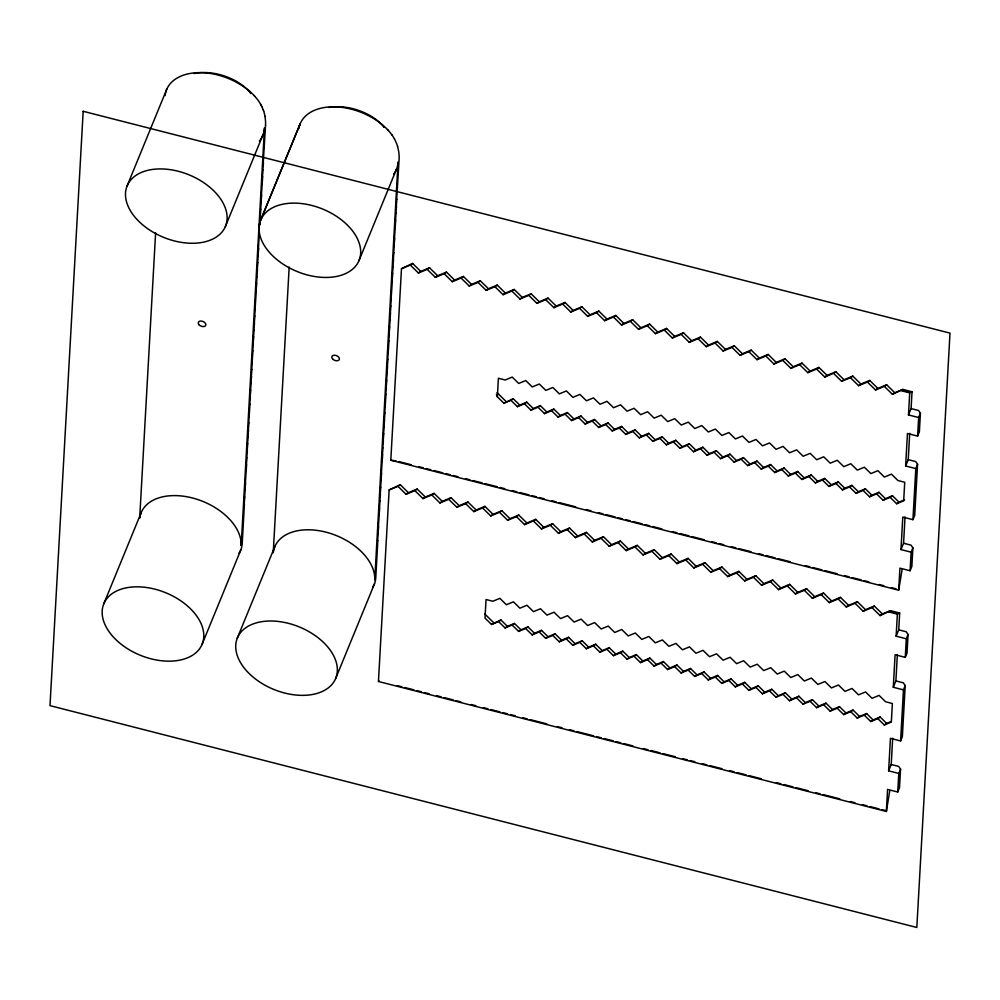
<?xml version="1.0" encoding="UTF-8"?>
<svg xmlns="http://www.w3.org/2000/svg" width="1000" height="1000" viewBox="0 0 1000 1000"><rect width="100%" height="100%" fill="white"/><g stroke="black" fill="none" stroke-linecap="round" stroke-linejoin="round"><path stroke-width="1.5" d="M139.688 518.212L155.612 232.862M244.175 504.175L244.8 497.038M244.562 497.212L245.188 490.075M244.95 490.238L245.575 483.113M245.338 483.275L246.612 464.538M246.375 464.7L247 457.575M246.762 457.738L247.387 450.6M247.15 450.775L247.775 443.638M247.55 443.812L248.162 436.675M247.938 436.838L248.55 429.712M248.325 429.875L248.95 422.75M248.713 422.912L249.975 404.175M249.75 404.338L250.375 397.2M250.138 397.375L250.763 390.238M250.525 390.412L251.15 383.275M250.912 383.45L251.537 376.312M251.3 376.475L251.925 369.35M251.688 369.513L252.312 362.375M252.075 362.55L252.963 350.775M252.725 350.938L253.35 343.812M253.113 343.975L253.738 336.838M253.5 337.013L254.125 329.875M253.888 330.05L254.513 322.912M254.288 323.088L254.9 315.95M254.675 316.112L255.287 308.988M255.062 309.15L256.325 290.413M256.1 290.575L256.712 283.438M256.488 283.612L257.113 276.475M256.875 276.65L257.5 269.513M257.262 269.688L257.887 262.55M257.65 262.712L258.275 255.588M258.038 255.75L258.663 248.612M258.425 248.787L259.337 232.537M259.85 223.25L260.475 216.112M260.238 216.287L260.863 209.15M260.625 209.325L261.25 202.188M261.025 202.35L261.637 195.225M261.413 195.387L262.675 176.65M262.45 176.812L263.062 169.688M262.838 169.85L263.463 162.712M263.225 162.887L265.538 125.337M244.412 504L242.225 543.237A43.087 17.587 62.3 0 1 240.85 549.812L239.638 552.15A51.887 25.238 5.2 0 1 238.863 553.413M259.988 224.938L260.087 223.075M273.25 552.4L289.175 267.038M377.612 540.675L378.225 533.538M378 533.713L378.625 526.575M378.387 526.75L379.65 508M379.425 508.175L380.05 501.037M379.812 501.213L380.438 494.075M380.2 494.237L380.825 487.113M380.588 487.275L381.213 480.138M380.975 480.312L381.6 473.175M381.362 473.35L382.638 454.6M382.4 454.775L383.025 447.638M382.788 447.812L383.413 440.675M383.175 440.85L383.8 433.713M383.562 433.875L384.188 426.75M383.963 426.912L384.575 419.775M384.35 419.95L384.975 412.812M384.738 412.987L386 394.237M385.775 394.412L386.4 387.275M386.163 387.45L386.788 380.312M386.55 380.475L387.175 373.35M386.938 373.512L387.562 366.375M387.325 366.55L387.95 359.412M387.713 359.588L388.988 340.838M388.75 341.012L389.375 333.875M389.137 334.05L389.762 326.912M389.525 327.088L390.15 319.95M389.913 320.112L390.538 312.987M390.312 313.15L390.925 306.012M390.7 306.188L391.312 299.05M391.087 299.225L392.35 280.475M392.125 280.65L392.738 273.512M392.512 273.688L393.137 266.55M392.9 266.712L393.525 259.587M393.288 259.75L393.913 252.625M393.675 252.787L394.3 245.65M394.062 245.825L394.688 238.688M394.45 238.863L395.725 220.113M395.487 220.287L396.112 213.15M395.875 213.325L396.5 206.188M396.262 206.35L396.887 199.225M396.65 199.387L399.1 159.525A43.087 17.587 62.2 0 0 398.6 150.95L397.562 146.363M377.837 540.513L375.788 577.425A43.087 17.587 62.3 0 1 374.412 583.987L374.175 584.575M378.45 681.488L389.137 489.95L400.262 484.712L408.4 492.688L417.188 489.05L425.337 497.013L434.125 493.375L442.262 501.35L451.05 497.713L459.188 505.675L467.987 502.038L476.125 510.012L484.913 506.375L493.05 514.35L501.838 510.712L509.988 518.675L518.775 515.037L526.912 523.013L535.7 519.375L543.837 527.35L552.638 523.713L560.775 531.675L569.562 528.038L577.7 536.013L586.487 532.375L594.637 540.35L603.425 536.712L611.562 544.675L620.35 541.038L628.5 549.012L637.288 545.375L645.425 553.337L654.212 549.7L662.35 557.675L671.15 554.038L679.287 562.013L688.075 558.375L696.213 566.337L705 562.7L713.15 570.675L721.938 567.038L730.075 575.013L738.863 571.375L747.013 579.338L755.8 575.7L763.938 583.675L772.725 580.037L780.863 588.013L789.65 584.362L797.8 592.337L806.587 588.7L814.725 596.675L823.512 593.038L831.663 601L840.45 597.362L848.587 605.337L857.375 601.7L865.512 609.675L874.312 606.038L882.45 614L890.5 610.675L899.675 613.013L898.737 629.85L896.137 636.188L906.3 638.787L905.263 657.362L895.1 654.762L893.288 687.262L903.45 689.862L900.6 740.938L890.438 738.337L888.625 770.837L898.775 773.438L897.75 792.013L887.588 789.412L886.35 811.475L378.45 681.488L379.2 680.975M390.8 460.225L401.488 268.688L412.612 263.45L420.75 271.425L429.538 267.787L437.675 275.75L446.475 272.113L454.613 280.087L463.4 276.45L471.538 284.425L480.325 280.788L488.475 288.75L497.262 285.113L505.4 293.087L514.188 289.45L522.337 297.425L531.125 293.788L539.263 301.75L548.05 298.113L556.188 306.087L564.987 302.45L573.125 310.413L581.912 306.775L590.05 314.75L598.837 311.112L606.987 319.088L615.775 315.45L623.913 323.413L632.7 319.775L640.837 327.75L649.638 324.113L657.775 332.088L666.562 328.45L674.7 336.413L683.487 332.775L691.637 340.75L700.425 337.113L708.562 345.075L717.35 341.438L725.5 349.412L734.287 345.775L742.425 353.75L751.213 350.112L759.35 358.075L768.15 354.438L776.287 362.413L785.075 358.775L793.213 366.75L802 363.113L810.15 371.075L818.938 367.438L827.075 375.412L835.863 371.775L844.013 379.75L852.8 376.112L860.938 384.075L869.725 380.438L877.862 388.413L886.65 384.775L894.8 392.738L902.85 389.412L912.025 391.763L911.087 408.587L908.487 414.925L918.65 417.525L917.613 436.1L907.45 433.5L905.638 466L915.8 468.6L912.938 519.675L902.788 517.075L900.975 549.575L911.125 552.175L910.088 570.75L899.938 568.15L898.7 590.212L390.8 460.225L396.075 460.875M497.362 396.838L498.4 378.263L505.175 380L512.212 377.088L518.725 383.462L525.75 380.55L532.263 386.925L539.3 384.012L545.812 390.4L552.837 387.488L559.35 393.862L566.388 390.95L572.9 397.325L579.925 394.412L586.438 400.788L593.475 397.887L599.987 404.263L607.013 401.35L613.525 407.725L620.562 404.812L627.075 411.188L634.1 408.288L640.612 414.663L647.65 411.75L654.163 418.125L661.188 415.213L667.7 421.587L674.737 418.688L681.25 425.062L688.275 422.15L694.8 428.525L701.825 425.613L708.337 431.987L715.375 429.075L721.888 435.462L728.913 432.55L735.425 438.925L742.463 436.012L748.975 442.388L756 439.475L762.513 445.85L769.55 442.95L776.062 449.325L783.088 446.413L789.6 452.788L796.637 449.875L803.15 456.25L810.175 453.35L816.688 459.725L823.725 456.812L830.238 463.188L837.262 460.275L843.775 466.65L850.812 463.738L857.325 470.125L864.35 467.212L870.863 473.587L877.9 470.675L884.412 477.05L891.45 474.137L897.962 480.525L904.725 482.25L903.688 500.825L896.663 503.738L890.15 497.362L883.112 500.275L876.6 493.888L869.575 496.8L863.062 490.425L856.025 493.338L849.513 486.962L842.487 489.875L835.975 483.5L828.938 486.4L822.425 480.025L815.4 482.938L808.888 476.562L801.85 479.475L795.337 473.1L788.312 476L781.8 469.625L774.762 472.537L768.25 466.163L761.225 469.075L754.712 462.7L747.675 465.613L741.162 459.225L734.125 462.137L727.613 455.763L720.588 458.675L714.075 452.3L707.038 455.213L700.525 448.825L693.5 451.737L686.988 445.363L679.95 448.275L673.438 441.9L666.413 444.812L659.9 438.438L652.862 441.337L646.35 434.963L639.325 437.875L632.812 431.5L625.775 434.412L619.263 428.038L612.238 430.938L605.725 424.562L598.688 427.475L592.175 421.1L585.15 424.012L578.638 417.638L571.6 420.55L565.087 414.162L558.062 417.075L551.538 410.7L544.513 413.612L538 407.238L530.962 410.15L524.45 403.762L517.425 406.675L510.913 400.3L503.875 403.212L497.362 396.838L496.425 394.363M896.137 636.188L897.375 614.125L899.675 613.013M908.487 414.925L909.712 392.863L912.025 391.763M888.625 770.837L891.225 764.513L892.688 738.2M893.288 687.262L895.888 680.925L897.35 654.613M900.975 549.575L903.575 543.25L905.037 516.938M905.638 466L908.238 459.663L909.7 433.35M891.225 764.513L898.675 766.413L900.55 769.137L899.513 787.712L897.75 792.013M895.888 680.925L903.337 682.837L905.212 685.55L902.362 736.625L900.6 740.938M898.737 629.85L906.188 631.75L908.062 634.475L907.025 653.05L905.263 657.362M903.575 543.25L911.025 545.15L912.9 547.875L911.862 566.45L910.088 570.75M908.238 459.663L915.688 461.575L917.562 464.288L914.712 515.375L912.938 519.675M911.087 408.587L918.538 410.5L920.413 413.212L919.375 431.788L917.613 436.1M902.1 569.587L898.7 590.212M889.75 790.85L886.35 811.475M127.025 186.137L166.737 89.3M225.35 226.6A53.163 33.75 22.3 0 0 163.312 168.988A53.163 33.75 22.3 0 0 140.238 222.7A53.163 33.75 22.3 0 0 225.35 226.6L262.987 134.825M260.587 220.325L300.075 124.038M260.812 219.775L300.3 123.488M103.7 604.038L141.337 512.275M358.913 260.775A53.163 33.75 22.3 0 0 296.875 203.175A53.163 33.75 22.3 0 0 273.8 256.887A53.163 33.75 22.3 0 0 358.913 260.775L396.55 169.013M202.025 644.5A53.163 33.75 22.3 0 0 139.987 586.888A53.163 33.75 22.3 0 0 116.912 640.6A53.163 33.75 22.3 0 0 202.025 644.5L240.963 549.575M237.262 638.225L274.9 546.462M335.588 678.675A53.163 33.75 22.3 0 0 273.55 621.075A53.163 33.75 22.3 0 0 250.475 674.788A53.163 33.75 22.3 0 0 335.588 678.675L374.525 583.75M918.65 417.525L920.413 413.212M915.8 468.6L917.562 464.288M911.125 552.175L912.9 547.875M906.3 638.787L908.062 634.475M903.45 689.862L905.212 685.55M898.775 773.438L900.55 769.137M374.15 584.625L373.2 586.325M401.488 268.688L410.275 265.05L418.413 273.012L427.2 269.375L435.35 277.35L444.137 273.712L452.275 281.688L461.062 278.05L469.212 286.012L478 282.375L486.138 290.35L494.925 286.712L503.062 294.688L511.863 291.05L520 299.012L528.787 295.375L536.925 303.35L545.712 299.713L553.862 307.675L562.65 304.037L570.788 312.013L579.575 308.375L587.725 316.35L596.512 312.712L604.65 320.675L613.438 317.038L621.575 325.012L630.363 321.375L638.513 329.35L647.3 325.712L655.438 333.675L664.225 330.037L672.375 338.013L681.162 334.375L689.3 342.35L698.088 338.713L706.225 346.675L715.025 343.038L723.162 351.012L731.95 347.375L740.088 355.337L748.875 351.7L757.025 359.675L765.812 356.037L773.95 364.012L782.738 360.375L790.888 368.338L799.675 364.7L807.812 372.675L816.6 369.038L824.737 377.013L833.538 373.375L841.675 381.337L850.462 377.7L858.6 385.675L867.387 382.038L875.537 390L884.325 386.362L892.463 394.338L902.85 389.412M389.137 489.95L397.925 486.312L406.062 494.275L414.862 490.637L423 498.612L431.788 494.975L439.925 502.95L448.713 499.312L456.863 507.275L465.65 503.638L473.787 511.613L482.575 507.975L490.725 515.938L499.513 512.3L507.65 520.275L516.438 516.638L524.575 524.612L533.362 520.975L541.512 528.938L550.3 525.3L558.438 533.275L567.225 529.637L575.375 537.612L584.163 533.975L592.3 541.938L601.087 538.3L609.225 546.275L618.025 542.638L626.163 550.6L634.95 546.962L643.088 554.938L651.875 551.3L660.025 559.275L668.812 555.638L676.95 563.6L685.738 559.963L693.888 567.938L702.675 564.3L710.812 572.275L719.6 568.638L727.738 576.6L736.538 572.962L744.675 580.938L753.462 577.3L761.6 585.275L770.387 581.638L778.538 589.6L787.325 585.962L795.462 593.938L804.25 590.3L812.4 598.263L821.188 594.625L829.325 602.6L838.112 598.962L846.25 606.938L855.037 603.3L863.188 611.263L871.975 607.625L880.113 615.6L890.5 610.675M410.275 265.05L412.612 263.45M418.413 273.012L420.75 271.425M427.2 269.375L429.538 267.787M435.35 277.35L437.675 275.75M444.137 273.712L446.475 272.113M452.275 281.688L454.613 280.087M461.062 278.05L463.4 276.45M469.212 286.012L471.538 284.425M478 282.375L480.325 280.788M486.138 290.35L488.475 288.75M494.925 286.712L497.262 285.113M503.062 294.688L505.4 293.087M511.863 291.05L514.188 289.45M520 299.012L522.337 297.425M528.787 295.375L531.125 293.788M536.925 303.35L539.263 301.75M545.712 299.713L548.05 298.113M553.862 307.675L556.188 306.087M562.65 304.037L564.987 302.45M570.788 312.013L573.125 310.413M579.575 308.375L581.912 306.775M587.725 316.35L590.05 314.75M596.512 312.712L598.837 311.112M604.65 320.675L606.987 319.088M613.438 317.038L615.775 315.45M503.875 403.212L513.25 398.713L519.763 405.087L526.788 402.175L533.3 408.55L540.337 405.637L546.85 412.013L553.875 409.1L560.388 415.487L567.425 412.575L573.938 418.95L580.962 416.037L587.475 422.413L594.513 419.5L601.025 425.875L608.05 422.975L614.562 429.35L621.6 426.438L628.112 432.812L635.138 429.9L641.65 436.275L648.688 433.375L655.2 439.75L662.225 436.838L668.737 443.212L675.775 440.3L682.288 446.675L689.325 443.762L695.837 450.15L702.862 447.238L709.375 453.612L716.413 450.7L722.925 457.075L729.95 454.162L736.462 460.55L743.5 457.638L750.013 464.012L757.038 461.1L763.55 467.475L770.588 464.562L777.1 470.938L784.125 468.038L790.638 474.412L797.675 471.5L804.188 477.875L811.213 474.963L817.725 481.337L824.762 478.438L831.275 484.812L838.3 481.9L844.812 488.275L851.85 485.363L858.363 491.737L865.387 488.825L871.912 495.213L878.938 492.3L885.45 498.675L892.487 495.763L899 502.137L904.625 499.812M510.913 400.3L513.25 398.713M621.575 325.012L623.913 323.413M630.363 321.375L632.7 319.775M397.925 486.312L400.262 484.712M517.425 406.675L519.763 405.087M524.45 403.762L526.788 402.175M638.513 329.35L640.837 327.75M647.3 325.712L649.638 324.113M406.062 494.275L408.4 492.688M530.962 410.15L533.3 408.55M414.862 490.637L417.188 489.05M538 407.238L540.337 405.637M655.438 333.675L657.775 332.088M664.225 330.037L666.562 328.45M544.513 413.612L546.85 412.013M423 498.612L425.337 497.013M551.538 410.7L553.875 409.1M431.788 494.975L434.125 493.375M672.375 338.013L674.7 336.413M558.062 417.075L560.388 415.487M681.162 334.375L683.487 332.775M565.087 414.162L567.425 412.575M439.925 502.95L442.262 501.35M448.713 499.312L451.05 497.713M571.6 420.55L573.938 418.95M578.638 417.638L580.962 416.037M689.3 342.35L691.637 340.75M698.088 338.713L700.425 337.113M456.863 507.275L459.188 505.675M465.65 503.638L467.987 502.038M585.15 424.012L587.475 422.413M592.175 421.1L594.513 419.5M706.225 346.675L708.562 345.075M715.025 343.038L717.35 341.438M473.787 511.613L476.125 510.012M598.688 427.475L601.025 425.875M482.575 507.975L484.913 506.375M605.725 424.562L608.05 422.975M723.162 351.012L725.5 349.412M731.95 347.375L734.287 345.775M612.238 430.938L614.562 429.35M490.725 515.938L493.05 514.35M619.263 428.038L621.6 426.438M499.513 512.3L501.838 510.712M740.088 355.337L742.425 353.75M625.775 434.412L628.112 432.812M748.875 351.7L751.213 350.112M632.812 431.5L635.138 429.9M507.65 520.275L509.988 518.675M516.438 516.638L518.775 515.037M639.325 437.875L641.65 436.275M646.35 434.963L648.688 433.375M757.025 359.675L759.35 358.075M765.812 356.037L768.15 354.438M524.575 524.612L526.912 523.013M533.362 520.975L535.7 519.375M652.862 441.337L655.2 439.75M659.9 438.438L662.225 436.838M773.95 364.012L776.287 362.413M782.738 360.375L785.075 358.775M541.512 528.938L543.837 527.35M666.413 444.812L668.737 443.212M550.3 525.3L552.638 523.713M673.438 441.9L675.775 440.3M790.888 368.338L793.213 366.75M799.675 364.7L802 363.113M679.95 448.275L682.288 446.675M558.438 533.275L560.775 531.675M686.988 445.363L689.325 443.762M567.225 529.637L569.562 528.038M807.812 372.675L810.15 371.075M693.5 451.737L695.837 450.15M816.6 369.038L818.938 367.438M700.525 448.825L702.862 447.238M575.375 537.612L577.7 536.013M584.163 533.975L586.487 532.375M707.038 455.213L709.375 453.612M714.075 452.3L716.413 450.7M824.737 377.013L827.075 375.412M833.538 373.375L835.863 371.775M592.3 541.938L594.637 540.35M601.087 538.3L603.425 536.712M720.588 458.675L722.925 457.075M727.613 455.763L729.95 454.162M841.675 381.337L844.013 379.75M850.462 377.7L852.8 376.112M491.525 624.475L498.562 621.562L505.075 627.938L512.1 625.025L518.625 631.4L525.65 628.5L532.163 634.875L539.2 631.962L545.712 638.337L552.737 635.425L559.25 641.8L566.287 638.9L572.8 645.275L579.825 642.362L586.337 648.737L593.375 645.825L599.888 652.2L606.912 649.287L613.425 655.675L620.462 652.763L626.975 659.137L634 656.225L640.512 662.6L647.55 659.688L654.062 666.075L661.087 663.162L667.6 669.538L674.638 666.625L681.15 673L688.175 670.088L694.688 676.462L701.725 673.562L708.238 679.938L715.275 677.025L721.787 683.4L728.812 680.487L735.325 686.862L742.362 683.962L748.875 690.337L755.9 687.425L762.412 693.8L769.45 690.888L775.962 697.262L782.987 694.35L789.5 700.738L796.538 697.825L803.05 704.2L810.075 701.287L816.587 707.663L823.625 704.75L830.138 711.137L837.163 708.225L843.675 714.6L850.713 711.688L857.225 718.062L864.25 715.15L870.763 721.525L877.8 718.625L884.312 725L891.338 722.087L892.375 703.512L885.612 701.775L879.1 695.4L872.062 698.312L865.55 691.938L858.525 694.85L852.013 688.475L844.975 691.375L838.462 685L831.438 687.913L824.912 681.538L817.887 684.45L811.375 678.075L804.338 680.987L797.825 674.6L790.8 677.513L784.287 671.137L777.25 674.05L770.738 667.675L763.713 670.588L757.2 664.212L750.163 667.113L743.65 660.738L736.625 663.65L730.113 657.275L723.075 660.188L716.562 653.812L709.538 656.712L703.025 650.337L695.987 653.25L689.475 646.875L682.45 649.788L675.938 643.413L668.9 646.312L662.387 639.938L655.362 642.85L648.85 636.475L641.812 639.388L635.3 633.013L628.263 635.925L621.75 629.538L614.725 632.45L608.212 626.075L601.175 628.987L594.663 622.612L587.638 625.525L581.125 619.15L574.087 622.05L567.575 615.675L560.55 618.587L554.038 612.212L547 615.125L540.487 608.75L533.462 611.65L526.95 605.275L519.913 608.188L513.4 601.812L506.375 604.725L499.862 598.35L492.825 601.263L486.05 599.525L485.012 618.1L491.525 624.475L500.9 619.963L507.413 626.337L514.438 623.438L520.95 629.812L527.987 626.9L534.5 633.275L541.525 630.363L548.038 636.737L555.075 633.837L561.587 640.212L568.612 637.3L575.125 643.675L582.163 640.763L588.675 647.138L595.7 644.237L602.212 650.612L609.25 647.7L615.763 654.075L622.788 651.162L629.312 657.537L636.337 654.625L642.85 661.012L649.887 658.1L656.4 664.475L663.425 661.562L669.938 667.938L676.975 665.025L683.487 671.4L690.512 668.5L697.025 674.875L704.062 671.963L710.575 678.337L717.6 675.425L724.112 681.8L731.15 678.9L737.663 685.275L744.688 682.362L751.2 688.737L758.238 685.825L764.75 692.2L771.775 689.287L778.288 695.675L785.325 692.763L791.838 699.137L798.863 696.225L805.375 702.6L812.412 699.688L818.925 706.075L825.962 703.162L832.475 709.538L839.5 706.625L846.012 713L853.05 710.088L859.562 716.462L866.587 713.562L873.1 719.938L880.138 717.025L886.65 723.4L890.863 721.65M498.562 621.562L500.9 619.963M609.225 546.275L611.562 544.675M734.125 462.137L736.462 460.55M618.025 542.638L620.35 541.038M741.162 459.225L743.5 457.638M858.6 385.675L860.938 384.075M505.075 627.938L507.413 626.337M512.1 625.025L514.438 623.438M867.387 382.038L869.725 380.438M747.675 465.613L750.013 464.012M626.163 550.6L628.5 549.012M754.712 462.7L757.038 461.1M634.95 546.962L637.288 545.375M518.625 631.4L520.95 629.812M525.65 628.5L527.987 626.9M875.537 390L877.862 388.413M761.225 469.075L763.55 467.475M884.325 386.362L886.65 384.775M768.25 466.163L770.588 464.562M643.088 554.938L645.425 553.337M651.875 551.3L654.212 549.7M532.163 634.875L534.5 633.275M539.2 631.962L541.525 630.363M774.762 472.537L777.1 470.938M781.8 469.625L784.125 468.038M892.463 394.338L894.8 392.738M660.025 559.275L662.35 557.675M545.712 638.337L548.038 636.737M668.812 555.638L671.15 554.038M552.737 635.425L555.075 633.837M788.312 476L790.638 474.412M795.337 473.1L797.675 471.5M559.25 641.8L561.587 640.212M566.287 638.9L568.612 637.3M676.95 563.6L679.287 562.013M801.85 479.475L804.188 477.875M685.738 559.963L688.075 558.375M808.888 476.562L811.213 474.963M572.8 645.275L575.125 643.675M579.825 642.362L582.163 640.763M815.4 482.938L817.725 481.337M693.888 567.938L696.213 566.337M822.425 480.025L824.762 478.438M702.675 564.3L705 562.7M586.337 648.737L588.675 647.138M593.375 645.825L595.7 644.237M828.938 486.4L831.275 484.812M835.975 483.5L838.3 481.9M710.812 572.275L713.15 570.675M719.6 568.638L721.938 567.038M599.888 652.2L602.212 650.612M606.912 649.287L609.25 647.7M842.487 489.875L844.812 488.275M849.513 486.962L851.85 485.363M727.738 576.6L730.075 575.013M613.425 655.675L615.763 654.075M736.538 572.962L738.863 571.375M620.462 652.763L622.788 651.162M856.025 493.338L858.363 491.737M863.062 490.425L865.387 488.825M626.975 659.137L629.312 657.537M634 656.225L636.337 654.625M744.675 580.938L747.013 579.338M869.575 496.8L871.912 495.213M753.462 577.3L755.8 575.7M876.6 493.888L878.938 492.3M640.512 662.6L642.85 661.012M647.55 659.688L649.887 658.1M883.112 500.275L885.45 498.675M761.6 585.275L763.938 583.675M890.15 497.362L892.487 495.763M770.387 581.638L772.725 580.037M654.062 666.075L656.4 664.475M661.087 663.162L663.425 661.562M896.663 503.738L899 502.137M778.538 589.6L780.863 588.013M787.325 585.962L789.65 584.362M667.6 669.538L669.938 667.938M674.638 666.625L676.975 665.025M795.462 593.938L797.8 592.337M681.15 673L683.487 671.4M804.25 590.3L806.587 588.7M688.175 670.088L690.512 668.5M694.688 676.462L697.025 674.875M701.725 673.562L704.062 671.963M812.4 598.263L814.725 596.675M821.188 594.625L823.512 593.038M708.238 679.938L710.575 678.337M715.275 677.025L717.6 675.425M829.325 602.6L831.663 601M838.112 598.962L840.45 597.362M721.787 683.4L724.112 681.8M728.812 680.487L731.15 678.9M846.25 606.938L848.587 605.337M855.037 603.3L857.375 601.7M735.325 686.862L737.663 685.275M742.362 683.962L744.688 682.362M863.188 611.263L865.512 609.675M748.875 690.337L751.2 688.737M871.975 607.625L874.312 606.038M755.9 687.425L758.238 685.825M762.412 693.8L764.75 692.2M769.45 690.888L771.775 689.287M880.113 615.6L882.45 614M775.962 697.262L778.288 695.675M782.987 694.35L785.325 692.763M789.5 700.738L791.838 699.137M796.538 697.825L798.863 696.225M803.05 704.2L805.375 702.6M810.075 701.287L812.412 699.688M816.587 707.663L818.925 706.075M823.625 704.75L825.962 703.162M830.138 711.137L832.475 709.538M837.163 708.225L839.5 706.625M843.675 714.6L846.012 713M850.713 711.688L853.05 710.088M857.225 718.062L859.562 716.462M864.25 715.15L866.587 713.562M870.763 721.525L873.1 719.938M877.8 718.625L880.138 717.025M884.312 725L886.65 723.4M902.2 390.25L909.975 392.238M901.25 390.7L909.712 392.863M399.1 461.65L411.175 464.738M418.725 466.675L423.263 467.825M426.275 468.6L430.812 469.762M433.825 470.538L442.887 472.85M445.913 473.625L450.438 474.787M453.462 475.562L457.987 476.725M465.538 478.65L470.075 479.812M473.1 480.588L482.15 482.9M485.175 483.675L497.262 486.775M500.275 487.537L504.812 488.7M512.362 490.637L516.888 491.788M519.913 492.562L528.975 494.888M531.987 495.662L536.525 496.812M539.538 497.587L544.075 498.75M551.625 500.688L556.15 501.838M559.175 502.612L575.788 506.863M586.362 509.575L590.887 510.737M598.438 512.663L602.975 513.825M605.988 514.6L615.05 516.912M618.075 517.688L622.6 518.85M625.625 519.625L630.15 520.775M633.175 521.55L642.237 523.875M645.25 524.65L649.788 525.8M652.8 526.575L661.862 528.9M672.438 531.6L676.963 532.762M679.987 533.538L689.05 535.85M692.075 536.625L704.15 539.725M711.7 541.65L716.237 542.812M719.25 543.587L723.787 544.738M731.338 546.675L735.863 547.837M738.888 548.612L750.962 551.7M758.512 553.638L763.05 554.788M766.062 555.562L775.125 557.888M778.15 558.663L790.225 561.75M805.337 565.612L809.862 566.775M812.887 567.55L821.95 569.862M824.963 570.638L837.05 573.725M844.6 575.662L849.125 576.825M852.15 577.6L861.213 579.913M864.225 580.688L868.763 581.85M879.338 584.55L883.863 585.712M891.413 587.65L895.938 588.8M889.85 611.5L897.625 613.5M888.9 611.962L897.375 614.125M397.312 685.612L401.85 686.775M404.875 687.55L413.925 689.862M416.95 690.638L421.475 691.8M424.5 692.575L429.038 693.725M436.587 695.662L441.112 696.825M444.137 697.6L453.2 699.912M456.213 700.688L460.75 701.85M471.312 704.55L475.85 705.713M483.4 707.638L487.925 708.8M490.95 709.575L500.012 711.9M503.025 712.663L507.562 713.825M510.588 714.6L515.112 715.763M522.663 717.688L527.188 718.85M530.212 719.625L546.825 723.875M557.4 726.587L561.925 727.738M569.475 729.675L574.012 730.837M577.025 731.6L593.638 735.863M596.663 736.625L601.188 737.788M604.212 738.562L613.275 740.888M616.287 741.65L620.825 742.812M623.85 743.587L632.9 745.913M643.475 748.612L648.012 749.775M651.025 750.55L660.088 752.862M663.112 753.637L675.188 756.725M682.738 758.662L687.275 759.825M690.288 760.588L694.825 761.75M702.375 763.688L706.9 764.85M709.925 765.612L722 768.713M729.562 770.638L734.087 771.8M737.113 772.575L746.162 774.887M749.188 775.662L761.275 778.763M776.375 782.625L780.9 783.787M783.925 784.55L792.987 786.875M796 787.65L808.088 790.738M815.638 792.675L820.163 793.838M823.188 794.6L839.8 798.85M850.375 801.562L854.9 802.725M862.45 804.65L866.988 805.812M870 806.587L879.062 808.9M882.087 809.675L886.612 810.837M235.538 80.875L235 80.575A41.513 26.35 22.3 0 0 233.375 79.725L233.325 79.7A41.962 26.637 22.3 0 0 231.637 78.875L229.062 77.737A43.012 27.3 22.3 0 0 227.375 77.062L223.475 75.675A44.612 28.325 22.3 0 0 221.85 75.188A46.075 29.25 22.3 0 0 194 73.55M247.1 89.35L244.237 86.762A38.188 24.238 22.3 0 0 241.588 84.712A39.3 24.938 22.3 0 0 240.65 84.05L240.463 83.912A39.812 25.275 22.3 0 0 237.775 82.175L236.887 81.65A40.775 25.875 22.3 0 0 235.55 80.875M497.038 392.638L506.213 401.613M484.688 613.9L493.862 622.875M387.625 129.6L383.325 125.525A53.163 33.75 22.3 0 0 331.188 106.85A53.163 33.75 22.3 0 0 298.825 128.588M254.062 95.425L249.762 91.337A53.163 33.75 22.3 0 0 198.875 72.638A53.163 33.75 22.3 0 0 165.613 92.662M248.625 90.925L248.775 91.1A34.825 22.1 22.3 0 1 249.088 91.45M388.375 130.412L391.362 134.088A51.712 40.012 12 0 1 391.95 134.925M254.812 96.237L257.8 99.913A51.712 40.012 12 0 1 258.387 100.75A51.887 40.375 11.2 0 1 259.713 102.762L260.55 104.113M384.038 127.312L384.1 127.387A34.263 21.75 22.3 0 0 383.55 126.688M250.475 93.125L250.538 93.2A33.175 21.062 22.3 0 1 250.812 93.55M391.962 134.925L392.038 135.025A51.887 40.375 11.2 0 1 393.275 136.95L394.487 138.975M260.55 104.125L261.2 105.3M394.5 139L394.762 139.488A51.863 40.862 9 0 1 395.325 140.725L396.775 143.975A51.812 41.25 6.4 0 1 397.225 145.338L397.275 145.438A51.7 41.275 5.5 0 1 397.612 146.363M261.812 106.525L263.212 109.8M263.688 111.163L263.712 111.25A51.7 41.275 5.5 0 1 264.05 112.175L264.925 116.1M264.925 116.125L265.025 116.762A43.087 17.587 62.2 0 1 265.55 125.35M373.288 586.35A51.887 25.238 5.2 0 1 372.6 587.362M273.263 552.75A53.163 33.75 22.3 0 1 273.525 550.975M273.637 550.388A53.163 33.75 22.3 0 1 328.55 532.863A53.163 33.75 22.3 0 1 374.738 579.95L398.062 162.05A53.163 33.75 22.3 0 1 395.562 171.15M395.275 171.663A53.163 33.75 22.3 0 1 394.338 173.175M394 173.675A53.163 33.75 22.3 0 1 393.638 174.15M328.875 107.475A46.075 29.25 22.3 0 1 355.412 109.362A44.612 28.325 22.3 0 1 357.038 109.862L360.938 111.237A43.012 27.3 22.3 0 1 362.625 111.925L365.2 113.062A41.962 26.637 22.3 0 1 366.887 113.875L366.938 113.912A41.513 26.35 22.3 0 1 368.562 114.763L369.1 115.05A40.775 25.875 22.3 0 1 370.45 115.825L371.35 116.363A39.812 25.275 22.3 0 1 374.025 118.1L374.212 118.225A39.3 24.938 22.3 0 1 375.15 118.888A38.188 24.238 22.3 0 1 377.8 120.938L380.662 123.537A35.525 22.55 22.3 0 1 382.188 125.113L382.35 125.288A34.825 22.1 22.3 0 1 383.25 126.325M387.488 129.675A51.875 39.263 14.2 0 1 388.225 130.488M139.863 517.375A53.163 33.75 22.3 0 1 191.45 497.725A53.163 33.75 22.3 0 1 241.1 542.062M241.15 542.688A53.163 33.75 22.3 0 1 241.175 545.775L264.5 127.875A53.163 33.75 22.3 0 1 264.137 130.863M264.025 131.438A53.163 33.75 22.3 0 1 260.438 139.488M259.713 140.45A53.163 33.75 22.3 0 1 259.325 140.912M165.1 95.6A53.163 33.75 22.3 0 1 165.487 93.238M253.912 95.5A51.875 39.263 14.2 0 1 254.662 96.3M261.15 105.325A51.863 40.862 9 0 1 261.762 106.538M263.188 109.8A51.812 41.25 6.4 0 1 263.663 111.163M249.7 92.15A34.263 21.75 22.3 0 1 249.988 92.5M247.45 89.7A35.525 22.55 22.3 0 1 248.137 90.4M83.175 111.287L50 705.638L916.825 927.475L950 333.125L83.175 111.287M332.938 359.275A3.987 2.525 22.3 0 0 339.3 359.525A3.987 2.525 22.3 0 0 334.613 355.225A3.987 2.525 22.3 0 0 332.938 359.275M199.375 325.087A3.987 2.525 22.3 0 0 205.738 325.337A3.987 2.525 22.3 0 0 201.05 321.037A3.987 2.525 22.3 0 0 199.375 325.087"/></g></svg>
